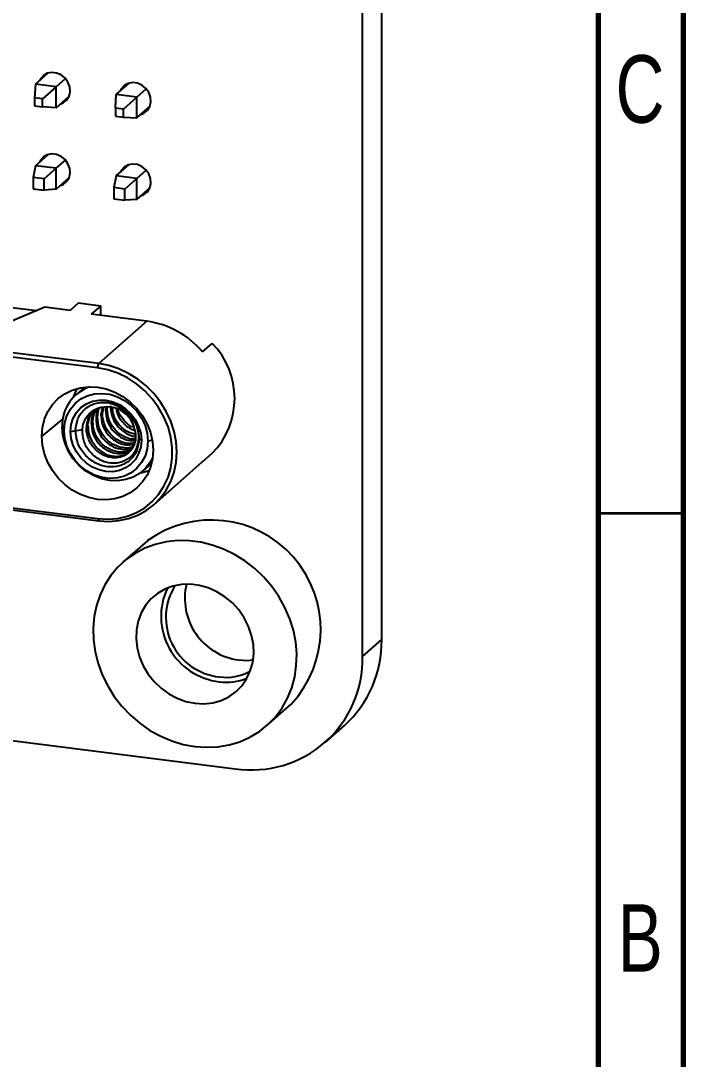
# Model space of a CAD drawing. Header units: millimetres. Extents: x 0 to 205, y 0 to 292.
# Drawn here: x 166 to 205, y 66.4 to 127.5 of the extents above; entities that cross this region are included whole.
import ezdxf

# ---------------------------------------------------------------- set-up
doc = ezdxf.new("R2010")
doc.units = ezdxf.units.MM
doc.styles.add('SLDTEXTSTYLE0', font='TXT', dxfattribs={"width": 0.75})

msp = doc.modelspace()

# ---------------------------------------------------------------- linework, layer by layer
at = {"color": 7, "linetype": 'Continuous', "lineweight": 70}
for p, q in [((205, 292), (205, 5)), ((200, 287), (200, 10))]:
    msp.add_line(p, q, dxfattribs=at)
at = {"color": 7, "linetype": 'Continuous', "lineweight": 25}
for p, q in [((187.267, 91.067), (187.267, 136.322)), ((186.136, 90.07), (186.136, 135.324)), ((166.904, 123.719), (167.66, 124.385)), ((168.12, 123.566), (168.669, 124.05)), ((166.904, 123.719), (166.854, 122.921)), ((168.12, 123.566), (166.904, 123.719)), ((168.12, 123.566), (167.322, 122.862)), ((168.12, 122.34), (168.12, 123.566)), ((171.656, 123.12), (172.412, 123.787)), ((172.872, 122.967), (173.421, 123.451)), ((167.322, 122.862), (166.854, 122.921)), ((166.854, 122.921), (166.854, 122.449)), ((167.322, 122.39), (167.322, 122.862)), ((168.12, 122.34), (168.876, 123.006)), ((171.606, 122.322), (171.656, 123.12)), ((172.872, 122.967), (171.656, 123.12)), ((172.074, 122.263), (172.872, 122.967)), ((172.872, 121.742), (172.872, 122.967)), ((166.854, 122.449), (167.322, 122.39)), ((168.12, 122.34), (167.322, 122.39)), ((172.074, 122.263), (171.606, 122.322)), ((171.606, 122.322), (171.606, 121.851)), ((172.074, 121.792), (172.074, 122.263)), ((172.872, 121.742), (173.628, 122.408)), ((171.606, 121.851), (172.074, 121.792)), ((172.074, 121.792), (172.872, 121.742)), ((166.904, 118.93), (167.66, 119.596)), ((168.12, 118.776), (168.669, 119.26)), ((166.904, 118.93), (166.761, 118.237)), ((168.12, 118.776), (166.904, 118.93)), ((168.12, 118.776), (167.415, 118.155)), ((168.12, 117.551), (168.12, 118.776)), ((171.656, 118.331), (172.412, 118.997)), ((172.872, 118.178), (173.421, 118.661)), ((167.415, 118.155), (166.761, 118.237)), ((166.761, 118.237), (166.761, 117.577)), ((167.415, 117.495), (167.415, 118.155)), ((168.12, 117.551), (168.876, 118.217)), ((171.656, 118.331), (171.513, 117.639)), ((172.872, 118.178), (171.656, 118.331)), ((172.872, 118.178), (172.167, 117.556)), ((172.872, 116.952), (172.872, 118.178)), ((166.761, 117.577), (167.415, 117.495)), ((168.12, 117.551), (167.415, 117.495)), ((172.167, 117.556), (171.513, 117.639)), ((171.513, 117.639), (171.513, 116.979)), ((172.167, 116.896), (172.167, 117.556)), ((172.872, 116.952), (173.628, 117.618)), ((171.513, 116.979), (172.167, 116.896)), ((172.872, 116.952), (172.167, 116.896)), ((170.628, 107.289), (144.343, 110.601)), ((165.015, 110.657), (166.976, 110.41)), ((167.446, 110.609), (165.18, 109.65)), ((168.941, 110.421), (167.446, 110.609)), ((169.438, 110.86), (168.941, 110.421)), ((169.438, 110.86), (170.748, 110.695)), ((170.748, 110.695), (170.182, 110.196)), ((170.748, 110.125), (170.748, 110.695)), ((170.557, 107.038), (144.272, 110.35)), ((173.456, 109.783), (170.182, 110.196)), ((173.456, 109.783), (170.628, 107.289)), ((176.73, 107.984), (177.296, 108.483)), ((170.557, 107.038), (170.628, 107.289)), ((169.8, 105.913), (169.293, 105.465)), ((170.84, 104.734), (170.747, 104.305)), ((170.841, 104.387), (170.92, 104.737)), ((171.073, 104.742), (171.03, 104.554)), ((171.03, 104.554), (171.124, 104.637)), ((171.124, 104.637), (171.148, 104.745)), ((168.514, 104.038), (167.283, 103.019)), ((170.182, 103.806), (170.275, 103.888)), ((170.465, 104.055), (170.558, 104.138)), ((170.747, 104.305), (170.841, 104.387)), ((168.589, 103.354), (168.477, 103.582)), ((168.973, 103.305), (169.662, 103.409)), ((169.899, 103.556), (169.992, 103.639)), ((173.132, 102.781), (172.968, 102.902)), ((173.516, 102.733), (173.776, 102.804)), ((176.73, 101.518), (177.296, 102.017)), ((144.272, 101.487), (170.557, 98.176)), ((173.235, 100.995), (173.742, 101.443)), ((173.869, 98.994), (176.697, 101.489)), ((176.73, 101.518), (176.697, 101.489)), ((144.343, 101.361), (170.628, 98.049)), ((170.557, 98.176), (170.628, 98.049)), ((173.484, 96.873), (172.048, 95.607)), ((186.136, 90.07), (187.267, 91.067)), ((143.107, 87.948), (178.652, 83.47)), ((180.515, 86.007), (181.95, 87.273)), ((183.944, 85.012), (185.075, 86.01))]:
    msp.add_line(p, q, dxfattribs=at)
at = {"color": 7, "linetype": 'Continuous', "lineweight": 35}
msp.add_line((200, 98.5), (205, 98.5), dxfattribs=at)
at = {"color": 7, "linetype": 'Continuous', "lineweight": 25, "flags": 128}
for points in [[(168.355, 122.547), (168.534, 122.621), (168.739, 122.786), (168.878, 123.012), (168.94, 123.278), (168.919, 123.561), (168.817, 123.836), (168.643, 124.077), (168.413, 124.265), (168.147, 124.381), (167.868, 124.416), (167.601, 124.367), (167.371, 124.238), (167.197, 124.04), (167.139, 123.926)], [(173.107, 121.948), (173.286, 122.022), (173.49, 122.188), (173.63, 122.413), (173.692, 122.68), (173.671, 122.962), (173.569, 123.237), (173.395, 123.479), (173.165, 123.666), (172.899, 123.782), (172.62, 123.817), (172.353, 123.768), (172.123, 123.639), (171.949, 123.441), (171.891, 123.327)], [(168.355, 117.758), (168.534, 117.831), (168.739, 117.997), (168.878, 118.223), (168.94, 118.489), (168.919, 118.772), (168.817, 119.046), (168.643, 119.288), (168.413, 119.475), (168.147, 119.592), (167.868, 119.627), (167.601, 119.577), (167.371, 119.448), (167.197, 119.25), (167.139, 119.137)], [(173.107, 117.159), (173.286, 117.233), (173.49, 117.398), (173.63, 117.624), (173.692, 117.89), (173.671, 118.173), (173.569, 118.447), (173.395, 118.689), (173.165, 118.876), (172.899, 118.993), (172.62, 119.028), (172.353, 118.979), (172.123, 118.849), (171.949, 118.652), (171.891, 118.538)], [(170.557, 98.176), (171.156, 98.141), (171.743, 98.19), (172.309, 98.322), (172.841, 98.533), (173.332, 98.82), (173.77, 99.177), (174.149, 99.599), (174.461, 100.076), (174.7, 100.601), (174.862, 101.163), (174.943, 101.752), (174.943, 102.357), (174.862, 102.966), (174.7, 103.569), (174.461, 104.154), (174.149, 104.71), (173.77, 105.227), (173.332, 105.695), (172.841, 106.105), (172.309, 106.45), (171.743, 106.724), (171.156, 106.921), (170.557, 107.038)], [(170.628, 98.049), (171.226, 98.014), (171.814, 98.057), (172.382, 98.18), (172.92, 98.38), (173.418, 98.653), (173.869, 98.994), (174.264, 99.399), (174.597, 99.859), (174.862, 100.368), (175.055, 100.916), (175.172, 101.494), (175.211, 102.092), (175.172, 102.7), (175.055, 103.307), (174.862, 103.904), (174.597, 104.479), (174.264, 105.023), (173.869, 105.527), (173.418, 105.983), (172.92, 106.381), (172.382, 106.716), (171.814, 106.982), (171.226, 107.174), (170.628, 107.289)], [(167.283, 103.019), (167.323, 103.53), (167.443, 104.019), (167.64, 104.472), (167.908, 104.88), (168.242, 105.232), (168.633, 105.519), (169.071, 105.734), (169.545, 105.873), (170.045, 105.931), (170.557, 105.907), (171.069, 105.801), (171.569, 105.618), (172.043, 105.36), (172.482, 105.034), (172.872, 104.648), (173.206, 104.213), (173.474, 103.737), (173.671, 103.234), (173.791, 102.716), (173.831, 102.194)], [(169.333, 105.821), (169.159, 105.413), (169.123, 105.299)], [(168.589, 103.354), (168.631, 103.805), (168.755, 104.23), (168.958, 104.614), (169.232, 104.945), (169.568, 105.212), (169.954, 105.404), (170.378, 105.516), (170.825, 105.544), (171.279, 105.487), (171.726, 105.347), (172.15, 105.128), (172.537, 104.838), (172.873, 104.487), (173.147, 104.087), (173.349, 103.651), (173.474, 103.194), (173.516, 102.733)], [(168.973, 103.305), (169.013, 103.709), (169.131, 104.087), (169.323, 104.426), (169.582, 104.711), (169.897, 104.932), (170.256, 105.08), (170.646, 105.15), (171.052, 105.139), (171.458, 105.048), (171.848, 104.879), (172.207, 104.64), (172.522, 104.34), (172.781, 103.99), (172.973, 103.603), (173.092, 103.195), (173.132, 102.781)], [(173.8, 101.744), (173.678, 101.521), (173.4, 101.155), (173.056, 100.852), (172.658, 100.622), (172.218, 100.47), (171.748, 100.403), (171.264, 100.421), (170.78, 100.525), (170.311, 100.71), (169.87, 100.973), (169.472, 101.304), (169.129, 101.693), (168.85, 102.13), (168.645, 102.599), (168.519, 103.088), (168.477, 103.582)], [(173.516, 102.733), (173.474, 102.282), (173.349, 101.857), (173.147, 101.472), (172.873, 101.141), (172.537, 100.875), (172.15, 100.682), (171.726, 100.57), (171.279, 100.542), (170.825, 100.6), (170.378, 100.74), (169.954, 100.959), (169.568, 101.249), (169.232, 101.6), (168.958, 102), (168.755, 102.436), (168.631, 102.892), (168.589, 103.354)], [(173.132, 102.781), (173.092, 102.377), (172.973, 101.999), (172.781, 101.661), (172.522, 101.376), (172.207, 101.155), (171.848, 101.007), (171.458, 100.937), (171.052, 100.947), (170.646, 101.039), (170.256, 101.207), (169.897, 101.446), (169.582, 101.747), (169.323, 102.097), (169.131, 102.483), (169.013, 102.891), (168.973, 103.305)], [(173.831, 102.194), (173.791, 101.683), (173.671, 101.195), (173.474, 100.741), (173.206, 100.334), (172.872, 99.982), (172.482, 99.695), (172.043, 99.479), (171.569, 99.341), (171.069, 99.283), (170.557, 99.307), (170.045, 99.412), (169.545, 99.596), (169.071, 99.854), (168.633, 100.18), (168.242, 100.565), (167.908, 101.001), (167.64, 101.476), (167.443, 101.979), (167.323, 102.498), (167.283, 103.019)], [(173.594, 100.99), (173.166, 100.869), (173.049, 100.848)], [(176.281, 84.773), (176.964, 84.727), (177.637, 84.759), (178.293, 84.871), (178.923, 85.059), (179.518, 85.323), (180.071, 85.659), (180.575, 86.061), (181.022, 86.525), (181.408, 87.045), (181.727, 87.614), (181.975, 88.225), (182.149, 88.87), (182.246, 89.539), (182.266, 90.226), (182.207, 90.919), (182.071, 91.612), (181.86, 92.293), (181.576, 92.956), (181.223, 93.59), (180.806, 94.189), (180.329, 94.743), (179.8, 95.245), (179.225, 95.69), (178.612, 96.072), (177.968, 96.384), (177.302, 96.624), (176.623, 96.788), (175.94, 96.874), (175.261, 96.881), (174.595, 96.809), (173.951, 96.659), (173.338, 96.432), (172.763, 96.132), (172.233, 95.763), (171.757, 95.329), (171.34, 94.836), (170.987, 94.29), (170.703, 93.699), (170.491, 93.071), (170.356, 92.412), (170.297, 91.733), (170.317, 91.042), (170.414, 90.348), (170.588, 89.66), (170.836, 88.987), (171.155, 88.337), (171.541, 87.72), (171.988, 87.143), (172.492, 86.613), (173.045, 86.139), (173.64, 85.725), (174.27, 85.378), (174.925, 85.101), (175.599, 84.898), (176.281, 84.773)], [(176.281, 87.319), (176.81, 87.293), (177.326, 87.35), (177.817, 87.487), (178.273, 87.703), (178.681, 87.991), (179.034, 88.346), (179.322, 88.758), (179.539, 89.218), (179.679, 89.715), (179.74, 90.238), (179.72, 90.774), (179.619, 91.311), (179.44, 91.836), (179.186, 92.337), (178.865, 92.803), (178.483, 93.221), (178.05, 93.583), (177.575, 93.88), (177.07, 94.104), (176.546, 94.252), (176.016, 94.319), (175.493, 94.303), (174.988, 94.206), (174.513, 94.028), (174.079, 93.776), (173.698, 93.454), (173.376, 93.069), (173.123, 92.632), (172.944, 92.152), (172.843, 91.64), (172.823, 91.109), (172.884, 90.571), (173.024, 90.038), (173.241, 89.524), (173.529, 89.039), (173.881, 88.596), (174.29, 88.205), (174.746, 87.874), (175.237, 87.613), (175.753, 87.426), (176.281, 87.319)], [(178.848, 89.865), (179.346, 89.842), (179.707, 89.876)]]:
    msp.add_lwpolyline(points, dxfattribs=at)
at = {"color": 7, "linetype": 'Continuous', "lineweight": 25}
for centre, radius, start, end in [((172.729, 104.582), 5.252, 40.37685, 82.04432), ((174.009, 105.25), 4.611, 315.47606, 44.52394), ((170.884, 103.653), 2.408, 108.83181, 181.6984), ((171.129, 103.112), 1.636, 11.19531, 123.88358), ((177.251, 91.663), 6.43, 316.94743, 125.87182), ((178.165, 92.436), 3.877, 154.69656, 263.36807), ((178.095, 92.369), 3.522, 147.96418, 263.83656), ((179.333, 93.479), 3.646, 166.62394, 262.36381), ((180.613, 90.948), 6.655, 312.10394, 1.03176), ((179.621, 89.914), 6.516, 261.44762, 1.37162), ((178.112, 91.738), 2.898, 262.16458, 299.47884), ((178.145, 91.751), 3.195, 262.29543, 291.93325)]:
    msp.add_arc(centre, radius, start, end, dxfattribs=at)
for points in [[(169.26, 103.349), (169.288, 103.592), (169.344, 104.078), (169.777, 104.651), (170.396, 104.993), (171.131, 105.048), (171.866, 104.808), (172.485, 104.31), (172.917, 103.628), (172.974, 103.127), (173.002, 102.877)], [(171.254, 104.979), (171.376, 104.949), (171.619, 104.888), (171.964, 104.708), (172.28, 104.476), (172.452, 104.278), (172.538, 104.178)], [(173.002, 102.877), (172.974, 102.634), (172.917, 102.147), (172.485, 101.574), (171.866, 101.233), (171.131, 101.178), (170.396, 101.418), (169.777, 101.915), (169.344, 102.598), (169.288, 103.098), (169.26, 103.349)], [(172.734, 103.429), (172.758, 103.323), (172.805, 103.111), (172.79, 102.795), (172.712, 102.501), (172.569, 102.24), (172.37, 102.025), (172.123, 101.867), (171.84, 101.771), (171.534, 101.744), (171.22, 101.787), (170.911, 101.897), (170.623, 102.071), (170.368, 102.302), (170.158, 102.578), (170.005, 102.889), (169.909, 103.221), (169.902, 103.445), (169.899, 103.556)]]:
    msp.add_open_spline(points, degree=3, dxfattribs=at)
for points, knots in [([(169.662, 103.409), (169.675, 103.516), (169.701, 103.729), (169.82, 104.018), (169.988, 104.275), (170.141, 104.405), (170.217, 104.47)], [0, 0, 0, 0, 0.2536812, 0.5049082, 0.7536811, 1, 1, 1, 1]), ([(170.392, 104.599), (170.33, 104.548), (170.147, 104.4), (169.959, 104.037), (169.919, 103.717), (169.899, 103.556)], [0, 0, 0, 0, 0.205811, 0.602906, 1, 1, 1, 1]), ([(169.992, 103.639), (170.018, 103.845), (170.064, 104.225), (170.307, 104.497), (170.418, 104.622)], [0, 0, 0, 0, 0.542729, 1, 1, 1, 1]), ([(170.465, 104.596), (170.41, 104.531), (170.229, 104.314), (170.201, 104.015), (170.182, 103.806)], [0, 0, 0, 0, 0.3017795, 1, 1, 1, 1]), ([(170.275, 103.888), (170.293, 104.099), (170.315, 104.375), (170.478, 104.575), (170.517, 104.622)], [0, 0, 0, 0, 0.7614405, 1, 1, 1, 1]), ([(170.623, 104.676), (170.614, 104.665), (170.488, 104.498), (170.476, 104.269), (170.465, 104.055)], [0, 0, 0, 0, 0.067856, 1, 1, 1, 1]), ([(170.558, 104.138), (170.567, 104.339), (170.577, 104.547), (170.685, 104.704), (170.689, 104.71)], [0, 0, 0, 0, 0.963521, 1, 1, 1, 1]), ([(171.03, 104.554), (171.047, 104.346), (171.081, 103.93), (171.415, 103.358), (171.897, 102.948), (172.391, 102.742), (172.677, 102.774), (172.776, 102.785)], [0, 0, 0, 0, 0.220794, 0.441589, 0.662383, 0.883177, 1, 1, 1, 1]), ([(172.782, 102.863), (172.712, 102.856), (172.455, 102.831), (171.99, 103.033), (171.508, 103.44), (171.175, 104.012), (171.141, 104.429), (171.124, 104.637)], [0, 0, 0, 0, 0.085419, 0.314064, 0.542709, 0.771355, 1, 1, 1, 1]), ([(172.734, 103.429), (172.695, 103.588), (172.615, 103.914), (172.291, 104.373), (171.832, 104.765), (171.45, 104.907), (171.254, 104.979)], [0, 0, 0, 0, 0.231529, 0.475349, 0.731495, 1, 1, 1, 1]), ([(171.313, 104.804), (171.33, 104.596), (171.364, 104.18), (171.698, 103.605), (172.179, 103.207), (172.582, 103.009), (172.778, 103.021), (172.787, 103.021)], [0, 0, 0, 0, 0.247055, 0.494111, 0.741166, 0.988222, 1, 1, 1, 1]), ([(172.788, 103.127), (172.618, 103.174), (172.255, 103.276), (171.793, 103.696), (171.482, 104.205), (171.448, 104.562), (171.435, 104.711)], [0, 0, 0, 0, 0.2452812, 0.5232566, 0.801232, 1, 1, 1, 1]), ([(171.664, 104.625), (171.672, 104.562), (171.704, 104.292), (171.99, 103.868), (172.372, 103.492), (172.653, 103.406), (172.743, 103.379)], [0, 0, 0, 0, 0.110087, 0.470902, 0.831717, 1, 1, 1, 1]), ([(172.615, 103.566), (172.608, 103.569), (172.406, 103.633), (172.091, 103.961), (171.798, 104.333), (171.759, 104.563), (171.754, 104.592)], [0, 0, 0, 0, 0.017985, 0.476037, 0.934089, 1, 1, 1, 1]), ([(172.583, 102.291), (172.488, 102.231), (172.24, 102.073), (171.719, 102.07), (171.145, 102.274), (170.659, 102.695), (170.326, 103.263), (170.292, 103.68), (170.275, 103.888)], [0, 0, 0, 0, 0.1112913, 0.2890331, 0.4667748, 0.6445165, 0.8222583, 1, 1, 1, 1]), ([(170.465, 104.055), (170.482, 103.847), (170.515, 103.43), (170.848, 102.862), (171.334, 102.439), (171.907, 102.241), (172.375, 102.229), (172.58, 102.352), (172.631, 102.382)], [0, 0, 0, 0, 0.187707, 0.375414, 0.563121, 0.750828, 0.938536, 1, 1, 1, 1]), ([(172.668, 102.435), (172.635, 102.416), (172.447, 102.307), (171.999, 102.326), (171.428, 102.521), (170.942, 102.945), (170.609, 103.513), (170.575, 103.929), (170.558, 104.138)], [0, 0, 0, 0, 0.039887, 0.231909, 0.423932, 0.615955, 0.807977, 1, 1, 1, 1]), ([(170.747, 104.305), (170.764, 104.097), (170.798, 103.68), (171.132, 103.11), (171.615, 102.695), (172.183, 102.475), (172.541, 102.523), (172.712, 102.546)], [0, 0, 0, 0, 0.2033502, 0.4067004, 0.6100506, 0.8134008, 1, 1, 1, 1]), ([(172.733, 102.625), (172.586, 102.606), (172.252, 102.563), (171.708, 102.778), (171.226, 103.192), (170.892, 103.763), (170.858, 104.179), (170.841, 104.387)], [0, 0, 0, 0, 0.164767, 0.373575, 0.582384, 0.791192, 1, 1, 1, 1]), ([(172.538, 104.178), (172.667, 103.976), (172.922, 103.574), (172.953, 103.125), (172.968, 102.902)], [0, 0, 0, 0, 0.503672, 1, 1, 1, 1]), ([(172.968, 102.902), (172.935, 102.673), (172.87, 102.22), (172.447, 101.707), (171.866, 101.425), (171.198, 101.414), (170.553, 101.668), (170.034, 102.139), (169.694, 102.755), (169.672, 103.192), (169.662, 103.409)], [0, 0, 0, 0, 0.132611, 0.263047, 0.391308, 0.517395, 0.641308, 0.763046, 0.88261, 1, 1, 1, 1]), ([(169.992, 103.639), (169.997, 103.514), (170.007, 103.264), (170.127, 102.896), (170.317, 102.559), (170.573, 102.269), (170.879, 102.043), (171.217, 101.893), (171.569, 101.826), (171.911, 101.848), (172.227, 101.947), (172.395, 102.076), (172.477, 102.139)], [0, 0, 0, 0, 0.10048, 0.200961, 0.301441, 0.401922, 0.502402, 0.602882, 0.703363, 0.803843, 0.904324, 1, 1, 1, 1]), ([(170.182, 103.806), (170.199, 103.598), (170.233, 103.181), (170.566, 102.612), (171.051, 102.191), (171.627, 101.986), (172.172, 101.995), (172.44, 102.169), (172.557, 102.245)], [0, 0, 0, 0, 0.173412, 0.346823, 0.520235, 0.693647, 0.867058, 1, 1, 1, 1])]:
    msp.add_open_spline(points, degree=3, knots=knots, dxfattribs=at)

# ---------------------------------------------------------------- texts
at = {"color": 7, "linetype": 'Continuous', "lineweight": 0, "char_height": 3.969, "attachment_point": 2, "style": 'SLDTEXTSTYLE0'}
for s, insert in [('C', (202.459, 125.426)), ('B', (202.471, 75.501))]:
    msp.add_mtext(s, dxfattribs=dict(at, insert=insert))

doc.saveas('drawing.dxf')
